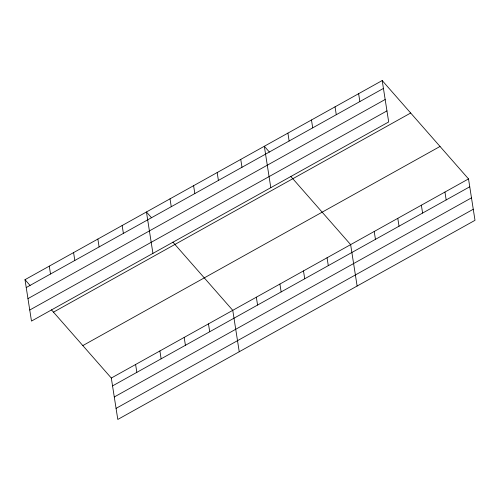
<?xml version="1.0" encoding="UTF-8"?>
<svg xmlns="http://www.w3.org/2000/svg" width="500" height="500" viewBox="0 0 500 500"><rect width="100%" height="100%" fill="white"/><g stroke="black" fill="none" stroke-linecap="round" stroke-linejoin="round"><path stroke-width="0.75" d="M382.2 80.556L388.688 121.956L31.481 321.087L25 279.681L382.2 80.556L468.519 178.912L475 220.319L117.8 419.444L111.312 378.044L51.45 309.825M26.231 287.55L383.431 88.425M27.963 298.619L385.169 99.488M29.75 310.019L386.95 110.894M53.481 312.144L410.688 113.012M82.831 345.581L440.031 146.456M111.312 378.044L468.519 178.912M112.544 385.906L469.75 186.781M114.281 396.975L471.481 197.85M116.062 408.381L473.269 209.25M269.413 152.062L264.325 146.269L270.806 187.669M290.775 176.406L350.637 244.625L357.125 286.031M151.537 217.775L146.45 211.981L152.931 253.381M172.9 242.119L232.763 310.338L239.244 351.744M25 279.681L30.087 285.481M444.944 192.056L446.175 199.925M421.369 205.2L422.6 213.062M397.788 218.337L399.025 226.206M358.625 93.7L359.856 101.562M374.212 231.481L375.45 239.35M335.05 106.838L336.281 114.706M311.475 119.981L312.706 127.85M327.062 257.769L328.294 265.637M287.9 133.125L289.131 140.994M303.488 270.912L304.719 278.775M279.913 284.05L281.144 291.919M240.75 159.412L241.981 167.275M256.337 297.194L257.569 305.062M217.175 172.55L218.406 180.419M193.6 185.694L194.831 193.562M208.475 323.881L209.706 331.744M170.025 198.837L171.256 206.706M184.181 337.419L185.419 345.288M159.894 350.962L161.125 358.825M122.156 225.519L123.394 233.388M135.606 364.5L136.838 372.369M97.869 239.062L99.1 246.931M73.581 252.6L74.812 260.469M49.288 266.144L50.519 274.012"/></g></svg>
